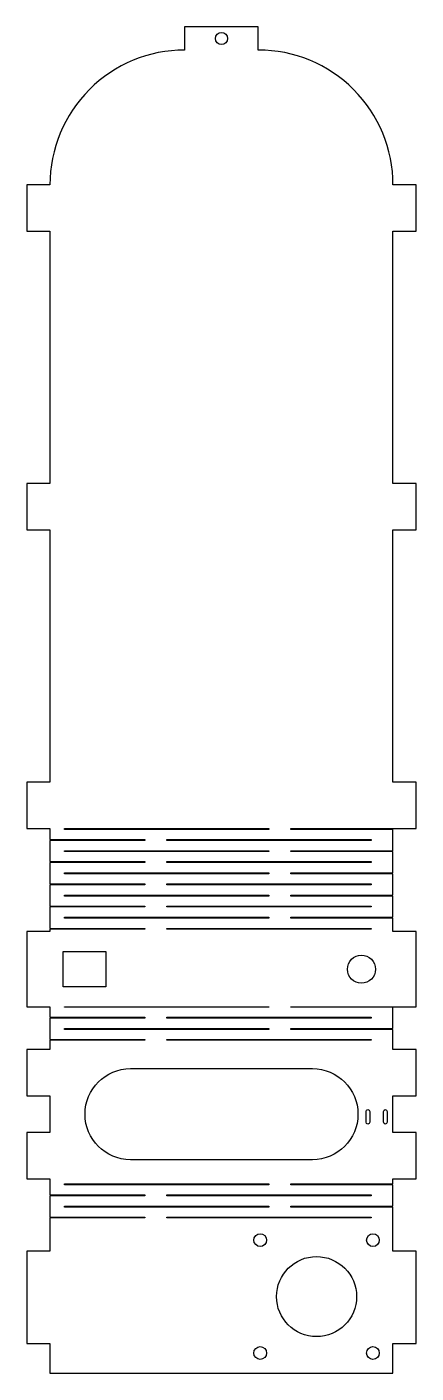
# Model space of a CAD drawing. Header units: inches. Extents: x -1.7 to 2.5, y -14.6 to 0.
import ezdxf

# ---------------------------------------------------------------- set-up
doc = ezdxf.new("R2010")
doc.units = ezdxf.units.IN
doc.header["$MEASUREMENT"] = 0

msp = doc.modelspace()

# ---------------------------------------------------------------- linework, layer by layer
for points in [[(-1.457, -1.707), (-1.707, -1.707), (-1.707, -2.207), (-1.457, -2.207), (-1.457, -4.936), (-1.707, -4.936), (-1.707, -5.436), (-1.457, -5.436), (-1.457, -8.166), (-1.707, -8.166), (-1.707, -8.666), (-1.457, -8.666), (-1.457, -8.784), (-0.43, -8.784), (-0.43, -8.794), (-1.457, -8.794), (-1.457, -9.024), (-0.43, -9.024), (-0.43, -9.034), (-1.457, -9.034), (-1.457, -9.264), (-0.43, -9.264), (-0.43, -9.274), (-1.457, -9.274), (-1.457, -9.504), (-0.43, -9.504), (-0.43, -9.514), (-1.457, -9.514), (-1.457, -9.745), (-0.43, -9.745), (-0.43, -9.754), (-1.457, -9.754), (-1.457, -9.781), (-1.707, -9.781), (-1.707, -10.593), (-1.457, -10.593), (-1.457, -10.705), (-0.43, -10.705), (-0.43, -10.715), (-1.457, -10.715), (-1.457, -10.945), (-0.43, -10.945), (-0.43, -10.955), (-1.457, -10.955), (-1.457, -11.055), (-1.707, -11.055), (-1.707, -11.555), (-1.457, -11.555), (-1.457, -11.953), (-1.707, -11.953), (-1.707, -12.453), (-1.457, -12.453), (-1.457, -12.626), (-0.43, -12.626), (-0.43, -12.636), (-1.457, -12.636), (-1.457, -12.867), (-0.43, -12.867), (-0.43, -12.876), (-1.457, -12.876), (-1.457, -12.914), (-1.457, -13.234), (-1.707, -13.234), (-1.707, -14.234), (-1.457, -14.234), (-1.457, -14.553), (2.254, -14.553), (2.254, -14.234), (2.504, -14.234), (2.504, -13.234), (2.254, -13.234), (2.254, -12.914), (2.254, -12.758), (1.148, -12.758), (1.148, -12.749), (2.254, -12.749), (2.254, -12.518), (1.148, -12.518), (1.148, -12.508), (2.254, -12.508), (2.254, -12.453), (2.504, -12.453), (2.504, -11.953), (2.254, -11.953), (2.254, -11.555), (2.504, -11.555), (2.504, -11.055), (2.254, -11.055), (2.254, -10.837), (1.148, -10.837), (1.148, -10.827), (2.254, -10.827), (2.254, -10.597), (1.148, -10.597), (1.148, -10.593), (2.504, -10.593), (2.504, -9.781), (2.254, -9.781), (2.254, -9.636), (1.148, -9.636), (1.148, -9.626), (2.254, -9.626), (2.254, -9.396), (1.148, -9.396), (1.148, -9.386), (2.254, -9.386), (2.254, -9.156), (1.148, -9.156), (1.148, -9.146), (2.254, -9.146), (2.254, -8.916), (1.148, -8.916), (1.148, -8.906), (2.254, -8.906), (2.254, -8.676), (1.148, -8.676), (1.148, -8.666), (2.504, -8.666), (2.504, -8.166), (2.254, -8.166), (2.254, -5.436), (2.504, -5.436), (2.504, -4.936), (2.254, -4.936), (2.254, -2.207), (2.504, -2.207), (2.504, -1.707), (2.254, -1.707, 0.414214), (0.797, -0.25), (0.797, 0), (0, 0), (0, -0.25, 0.414214)], [(-0.586, -12.246, -1), (-0.586, -11.262), (1.383, -11.262, -1), (1.383, -12.246)], [(1.963, -11.724, -1), (2.002, -11.724), (2.002, -11.842, -1), (1.963, -11.842)], [(2.151, -11.724, -1), (2.19, -11.724), (2.19, -11.842, -1), (2.151, -11.842)]]:
    msp.add_lwpolyline(points, format="xyb", close=True)
for points in [[(0.912, -8.666), (0.912, -8.676), (-1.299, -8.676), (-1.299, -8.666)], [(-0.194, -8.794), (-0.194, -8.784), (2.018, -8.784), (2.018, -8.794)], [(0.912, -8.906), (0.912, -8.916), (-1.299, -8.916), (-1.299, -8.906)], [(0.912, -9.146), (0.912, -9.156), (-1.299, -9.156), (-1.299, -9.146)], [(-0.194, -9.024), (2.018, -9.024), (2.018, -9.034), (-0.194, -9.034)], [(-0.194, -9.264), (2.018, -9.264), (2.018, -9.274), (-0.194, -9.274)], [(0.912, -9.386), (0.912, -9.396), (-1.299, -9.396), (-1.299, -9.386)], [(-0.194, -9.504), (2.018, -9.504), (2.018, -9.514), (-0.194, -9.514)], [(0.912, -9.626), (0.912, -9.636), (-1.299, -9.636), (-1.299, -9.626)], [(-0.194, -9.745), (2.018, -9.745), (2.018, -9.754), (-0.194, -9.754)], [(-1.313, -10.378), (-1.313, -9.996), (-0.852, -9.996), (-0.852, -10.378)], [(-1.299, -10.593), (0.912, -10.593), (0.912, -10.597), (-1.299, -10.597)], [(-0.194, -10.705), (2.018, -10.705), (2.018, -10.715), (-0.194, -10.715)], [(0.912, -10.827), (0.912, -10.837), (-1.299, -10.837), (-1.299, -10.827)], [(-0.194, -10.945), (2.018, -10.945), (2.018, -10.955), (-0.194, -10.955)], [(0.912, -12.508), (0.912, -12.518), (-1.299, -12.518), (-1.299, -12.508)], [(-0.194, -12.626), (2.018, -12.626), (2.018, -12.636), (-0.194, -12.636)], [(0.912, -12.749), (0.912, -12.758), (-1.299, -12.758), (-1.299, -12.749)], [(-0.194, -12.867), (2.018, -12.867), (2.018, -12.876), (-0.194, -12.876)]]:
    msp.add_lwpolyline(points, close=True)
for centre, radius in [((0.399, -0.125), 0.065), ((1.913, -10.187), 0.152), ((0.817, -13.116), 0.0689), ((2.037, -13.116), 0.0689), ((1.427, -13.726), 0.433), ((0.817, -14.336), 0.0689), ((2.037, -14.336), 0.0689)]:
    msp.add_circle(centre, radius)

doc.saveas('drawing.dxf')
